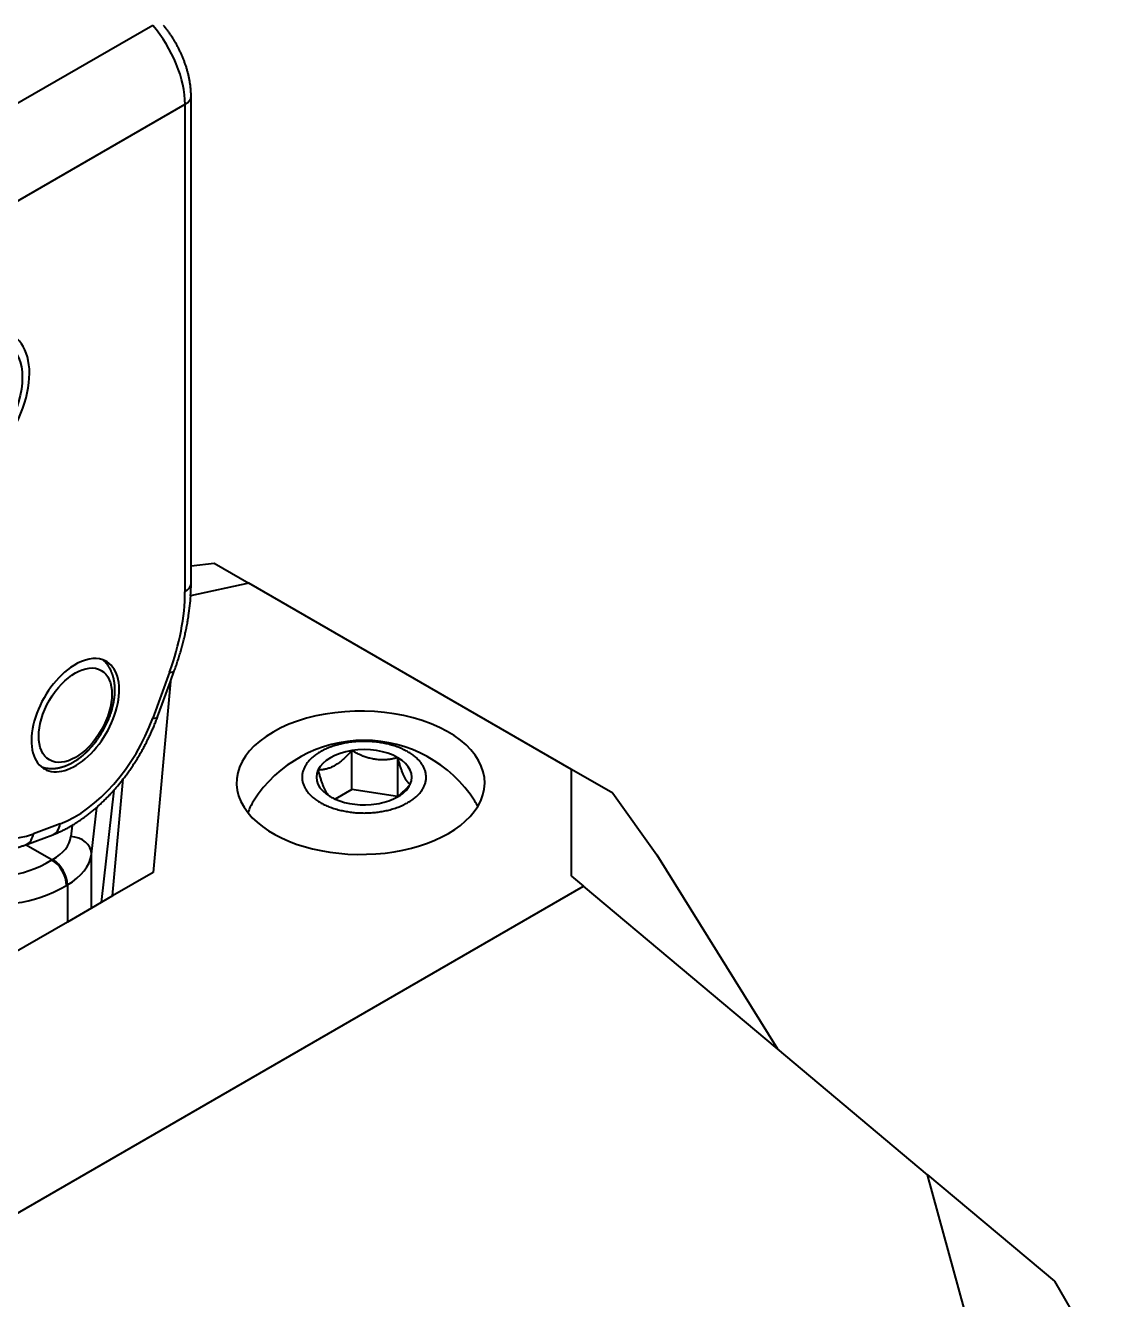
# Model space of a CAD drawing. Header units: millimetres. Extents: x 15 to 415, y 5 to 292.
# Drawn here: x 325.09 to 351.01, y 94.09 to 124.89 of the extents above; entities that cross this region are included whole.
import ezdxf

# ---------------------------------------------------------------- set-up
doc = ezdxf.new("R2010")
doc.units = ezdxf.units.MM
doc.layers.add('Geometries', color=7, linetype='Continuous')

msp = doc.modelspace()

# ---------------------------------------------------------------- linework, layer by layer
at = {"layer": 'Geometries', "linetype": 'Continuous', "lineweight": 40}
for p, q in [((328.162, 124.89), (324.764, 122.928)), ((328.942, 122.979), (323.927, 120.083)), ((328.942, 122.979), (328.942, 111.199)), ((329.089, 111.823), (329.089, 123.183)), ((329.089, 111.823), (329.649, 111.89)), ((329.089, 111.403), (329.089, 111.823)), ((329.649, 111.89), (330.482, 111.41)), ((330.482, 111.41), (329.079, 111.099)), ((338.286, 106.904), (330.482, 111.41)), ((328.568, 109.254), (328.163, 108.142)), ((328.589, 109.027), (328.684, 109.287)), ((328.589, 109.027), (328.17, 104.408)), ((328.279, 108.175), (328.589, 109.027)), ((332.974, 106.416), (332.974, 107.359)), ((334.09, 106.254), (334.09, 107.187)), ((339.286, 106.327), (338.286, 106.904)), ((338.286, 104.324), (338.286, 106.904)), ((327.192, 103.843), (327.449, 106.673)), ((327.222, 106.4), (326.916, 103.685)), ((332.974, 106.416), (332.574, 106.185)), ((334.078, 106.245), (332.974, 106.416)), ((339.286, 106.327), (340.351, 104.841)), ((326.68, 104.853), (326.808, 105.986)), ((325.922, 105.589), (325.276, 105.347)), ((326.212, 105.55), (326.181, 105.28)), ((325.726, 104.713), (325.089, 105.08)), ((325.097, 105.083), (325.744, 105.325)), ((326.68, 103.548), (326.68, 104.853)), ((340.351, 104.841), (343.266, 100.145)), ((325.745, 104.724), (325.726, 104.713)), ((328.17, 104.408), (327.192, 103.843)), ((338.286, 104.324), (338.58, 104.077)), ((323.069, 95.122), (338.58, 104.077)), ((326.079, 104.1), (326.099, 104.111)), ((326.099, 104.111), (326.099, 103.212)), ((327.192, 103.843), (326.916, 103.685)), ((343.266, 100.145), (338.58, 104.077)), ((326.68, 103.548), (326.099, 103.212)), ((326.916, 103.685), (326.68, 103.548)), ((326.099, 103.212), (315.599, 97.15)), ((346.893, 97.102), (343.266, 100.145)), ((348.028, 92.982), (346.893, 97.102)), ((346.893, 97.102), (349.962, 94.526)), ((349.962, 94.526), (351.006, 92.728))]:
    msp.add_line(p, q, dxfattribs=at)
at = {"layer": 'Geometries', "linetype": 'Continuous', "lineweight": 40, "flags": 128}
for points in [[(329.089, 123.183), (329.089, 123.194), (329.089, 123.213), (329.088, 123.232), (329.088, 123.252), (329.087, 123.271), (329.086, 123.29), (329.085, 123.31), (329.083, 123.329), (329.082, 123.349), (329.08, 123.369), (329.078, 123.388), (329.076, 123.408), (329.074, 123.428), (329.072, 123.447), (329.069, 123.467), (329.066, 123.487), (329.063, 123.507), (329.06, 123.526), (329.057, 123.546), (329.053, 123.566), (329.05, 123.586), (329.046, 123.606), (329.042, 123.625), (329.038, 123.645), (329.033, 123.665), (329.029, 123.685), (329.024, 123.705), (329.019, 123.725), (329.014, 123.745), (329.009, 123.764), (329.004, 123.784), (328.998, 123.804), (328.992, 123.824), (328.987, 123.844), (328.981, 123.863), (328.975, 123.883), (328.968, 123.903), (328.962, 123.923), (328.955, 123.942), (328.948, 123.962), (328.942, 123.982), (328.934, 124.001), (328.927, 124.021), (328.92, 124.04), (328.912, 124.06), (328.905, 124.079), (328.897, 124.099), (328.889, 124.118), (328.881, 124.138), (328.873, 124.157), (328.864, 124.176), (328.856, 124.195), (328.847, 124.215), (328.838, 124.234), (328.829, 124.253), (328.82, 124.272), (328.811, 124.291), (328.802, 124.31), (328.792, 124.329), (328.783, 124.347), (328.773, 124.366), (328.763, 124.385), (328.753, 124.403), (328.743, 124.422), (328.733, 124.44), (328.722, 124.459), (328.712, 124.477), (328.701, 124.496), (328.691, 124.514), (328.68, 124.532), (328.669, 124.55), (328.658, 124.568), (328.646, 124.586), (328.635, 124.604), (328.624, 124.621), (328.612, 124.639), (328.6, 124.656), (328.588, 124.674), (328.577, 124.691), (328.564, 124.709), (328.552, 124.726), (328.54, 124.743), (328.528, 124.76), (328.515, 124.777), (328.503, 124.794), (328.49, 124.81), (328.477, 124.827), (328.464, 124.843), (328.451, 124.86), (328.438, 124.876), (328.425, 124.892)], [(328.684, 109.287), (328.69, 109.303), (328.701, 109.334), (328.712, 109.365), (328.723, 109.395), (328.733, 109.426), (328.744, 109.457), (328.754, 109.488), (328.764, 109.518), (328.774, 109.549), (328.784, 109.58), (328.794, 109.611), (328.804, 109.641), (328.813, 109.672), (328.822, 109.703), (328.831, 109.734), (328.84, 109.764), (328.849, 109.795), (328.858, 109.826), (328.866, 109.857), (328.875, 109.887), (328.883, 109.918), (328.891, 109.949), (328.899, 109.979), (328.907, 110.01), (328.914, 110.041), (328.922, 110.071), (328.929, 110.102), (328.936, 110.133), (328.943, 110.163), (328.95, 110.194), (328.957, 110.224), (328.963, 110.255), (328.969, 110.285), (328.976, 110.316), (328.982, 110.346), (328.988, 110.377), (328.993, 110.407), (328.999, 110.437), (329.004, 110.468), (329.009, 110.498), (329.014, 110.528), (329.019, 110.559), (329.024, 110.589), (329.029, 110.619), (329.029, 110.622)], [(327.174, 109.243), (327.171, 109.251), (327.166, 109.264), (327.16, 109.277), (327.155, 109.289), (327.149, 109.302), (327.143, 109.314), (327.137, 109.326), (327.13, 109.338), (327.124, 109.349), (327.117, 109.361), (327.11, 109.372), (327.103, 109.384), (327.096, 109.395), (327.089, 109.405), (327.081, 109.416), (327.074, 109.426), (327.066, 109.437), (327.058, 109.447), (327.05, 109.457), (327.042, 109.467), (327.033, 109.476), (327.025, 109.486), (327.016, 109.495), (327.008, 109.504), (326.999, 109.513), (326.99, 109.521), (326.981, 109.53), (326.971, 109.538), (326.962, 109.546), (326.954, 109.552)], [(327.031, 107.972), (327.038, 107.986), (327.046, 108.003), (327.054, 108.019), (327.061, 108.036), (327.069, 108.052), (327.076, 108.069), (327.083, 108.086), (327.09, 108.102), (327.097, 108.119), (327.104, 108.136), (327.111, 108.153), (327.117, 108.169), (327.124, 108.186), (327.13, 108.203), (327.136, 108.22), (327.142, 108.237), (327.148, 108.254), (327.153, 108.271), (327.159, 108.288), (327.164, 108.305), (327.169, 108.322), (327.174, 108.339), (327.179, 108.356), (327.184, 108.372), (327.188, 108.389), (327.192, 108.406), (327.197, 108.423), (327.201, 108.44), (327.205, 108.457), (327.208, 108.474), (327.212, 108.491), (327.215, 108.508), (327.219, 108.525), (327.222, 108.542), (327.225, 108.559), (327.227, 108.576), (327.23, 108.592), (327.232, 108.609), (327.235, 108.626), (327.237, 108.643), (327.239, 108.659), (327.24, 108.676), (327.242, 108.692), (327.243, 108.709), (327.244, 108.725), (327.245, 108.742), (327.246, 108.758), (327.247, 108.775), (327.247, 108.791), (327.248, 108.807), (327.248, 108.823), (327.248, 108.839), (327.248, 108.855), (327.247, 108.871), (327.247, 108.887), (327.246, 108.903), (327.245, 108.919), (327.244, 108.935), (327.242, 108.95), (327.241, 108.966), (327.239, 108.981), (327.237, 108.996), (327.235, 109.011), (327.233, 109.027), (327.23, 109.042), (327.228, 109.056), (327.225, 109.071), (327.222, 109.086), (327.219, 109.1), (327.215, 109.115), (327.212, 109.129), (327.208, 109.143), (327.204, 109.157), (327.2, 109.171), (327.195, 109.185), (327.191, 109.198), (327.186, 109.212), (327.181, 109.225), (327.176, 109.238), (327.174, 109.243)], [(327.449, 106.673), (327.459, 106.687), (327.476, 106.709), (327.493, 106.731), (327.509, 106.753), (327.526, 106.775), (327.542, 106.797), (327.558, 106.82), (327.575, 106.842), (327.591, 106.865), (327.607, 106.888), (327.622, 106.911), (327.638, 106.934), (327.654, 106.957), (327.669, 106.98), (327.685, 107.003), (327.7, 107.026), (327.716, 107.049), (327.731, 107.073), (327.746, 107.096), (327.761, 107.12), (327.775, 107.144), (327.79, 107.167), (327.805, 107.191), (327.819, 107.215), (327.833, 107.239), (327.848, 107.263), (327.862, 107.287), (327.876, 107.312), (327.89, 107.336), (327.903, 107.36), (327.917, 107.385), (327.931, 107.409), (327.944, 107.434), (327.957, 107.458), (327.97, 107.483), (327.983, 107.508), (327.996, 107.532), (328.009, 107.557), (328.022, 107.582), (328.034, 107.607), (328.046, 107.632), (328.059, 107.657), (328.071, 107.682), (328.083, 107.707), (328.095, 107.732), (328.106, 107.757), (328.118, 107.783), (328.129, 107.808), (328.141, 107.833), (328.152, 107.859), (328.163, 107.884), (328.174, 107.909), (328.185, 107.935), (328.195, 107.96), (328.206, 107.986), (328.216, 108.012), (328.226, 108.037), (328.236, 108.063), (328.246, 108.088), (328.256, 108.114), (328.266, 108.14), (328.275, 108.165), (328.279, 108.175)], [(326.396, 107.183), (326.397, 107.184), (326.411, 107.194), (326.424, 107.204), (326.437, 107.215), (326.45, 107.226), (326.464, 107.237), (326.477, 107.248), (326.49, 107.259), (326.503, 107.27), (326.516, 107.281), (326.529, 107.293), (326.541, 107.305), (326.554, 107.317), (326.567, 107.329), (326.579, 107.341), (326.592, 107.353), (326.604, 107.366), (326.616, 107.378), (326.629, 107.391), (326.641, 107.404), (326.653, 107.417), (326.665, 107.43), (326.677, 107.443), (326.689, 107.457), (326.7, 107.47), (326.712, 107.484), (326.724, 107.497), (326.735, 107.511), (326.746, 107.525), (326.758, 107.539), (326.769, 107.554), (326.78, 107.568), (326.791, 107.582), (326.802, 107.597), (326.813, 107.611), (326.823, 107.626), (326.834, 107.641), (326.844, 107.656), (326.855, 107.671), (326.865, 107.686), (326.875, 107.701), (326.885, 107.716), (326.895, 107.731), (326.905, 107.747), (326.915, 107.762), (326.924, 107.778), (326.934, 107.793), (326.943, 107.809), (326.953, 107.825), (326.962, 107.841), (326.971, 107.857), (326.98, 107.873), (326.988, 107.889), (326.997, 107.905), (327.005, 107.921), (327.014, 107.937), (327.022, 107.954), (327.03, 107.97), (327.031, 107.972)], [(332.212, 106.103), (332.236, 106.089), (332.261, 106.076), (332.286, 106.063), (332.312, 106.05), (332.339, 106.038), (332.366, 106.025), (332.394, 106.014), (332.422, 106.002), (332.451, 105.991), (332.482, 105.98), (332.513, 105.969), (332.544, 105.958), (332.577, 105.948), (332.61, 105.939), (332.643, 105.929), (332.677, 105.921), (332.708, 105.913), (332.739, 105.906), (332.771, 105.899), (332.803, 105.893), (332.835, 105.887), (332.868, 105.882), (332.9, 105.877), (332.933, 105.872), (332.966, 105.868), (332.999, 105.864), (333.033, 105.86), (333.068, 105.857), (333.102, 105.855), (333.137, 105.853), (333.171, 105.851), (333.205, 105.85), (333.239, 105.85), (333.273, 105.849), (333.308, 105.85), (333.343, 105.85), (333.377, 105.851), (333.412, 105.853), (333.446, 105.855), (333.48, 105.858), (333.514, 105.861), (333.547, 105.864), (333.58, 105.868), (333.614, 105.872), (333.647, 105.877), (333.68, 105.882), (333.713, 105.887), (333.745, 105.893), (333.777, 105.9), (333.808, 105.906), (333.838, 105.913), (333.869, 105.921), (333.903, 105.929), (333.936, 105.939), (333.969, 105.948), (334.001, 105.958), (334.033, 105.969), (334.063, 105.979), (334.093, 105.99), (334.122, 106.001), (334.151, 106.013), (334.179, 106.025), (334.207, 106.037), (334.233, 106.05), (334.26, 106.063), (334.285, 106.076), (334.31, 106.089), (334.334, 106.103), (334.357, 106.117), (334.38, 106.131), (334.403, 106.146), (334.425, 106.161), (334.447, 106.176), (334.468, 106.192), (334.488, 106.208), (334.508, 106.224), (334.528, 106.241), (334.547, 106.258), (334.566, 106.276), (334.584, 106.295), (334.602, 106.313), (334.618, 106.332), (334.634, 106.352), (334.65, 106.371), (334.663, 106.389), (334.675, 106.407), (334.687, 106.425), (334.697, 106.444), (334.708, 106.463), (334.717, 106.481), (334.726, 106.5), (334.734, 106.519), (334.741, 106.538), (334.748, 106.557), (334.754, 106.577), (334.759, 106.597), (334.763, 106.617), (334.767, 106.637), (334.77, 106.656), (334.771, 106.676), (334.773, 106.696), (334.773, 106.715), (334.773, 106.735), (334.771, 106.755), (334.769, 106.776), (334.767, 106.796), (334.763, 106.815), (334.759, 106.835), (334.754, 106.854), (334.748, 106.874), (334.741, 106.893), (334.734, 106.912), (334.726, 106.931), (334.717, 106.95), (334.707, 106.969), (334.697, 106.988), (334.686, 107.006), (334.674, 107.024), (334.662, 107.042), (334.65, 107.059), (334.634, 107.079), (334.618, 107.098), (334.602, 107.117), (334.584, 107.136), (334.566, 107.154), (334.548, 107.172), (334.529, 107.189), (334.509, 107.206), (334.489, 107.222), (334.469, 107.238), (334.447, 107.254), (334.425, 107.27), (334.403, 107.285), (334.38, 107.3), (334.357, 107.314), (334.334, 107.328), (334.31, 107.341), (334.285, 107.354), (334.26, 107.368), (334.234, 107.38), (334.207, 107.393), (334.18, 107.405), (334.152, 107.417), (334.124, 107.429), (334.095, 107.44), (334.064, 107.451), (334.033, 107.462), (334.002, 107.472), (333.969, 107.482), (333.936, 107.492), (333.903, 107.501), (333.869, 107.51), (333.838, 107.518), (333.807, 107.525), (333.775, 107.531), (333.743, 107.538), (333.711, 107.544), (333.678, 107.549), (333.646, 107.554), (333.613, 107.559), (333.58, 107.563), (333.547, 107.567), (333.513, 107.57), (333.478, 107.573), (333.444, 107.576), (333.409, 107.578), (333.375, 107.579), (333.341, 107.58), (333.307, 107.581), (333.273, 107.581), (333.238, 107.581), (333.203, 107.58), (333.169, 107.579), (333.134, 107.578), (333.1, 107.576), (333.066, 107.573), (333.032, 107.57), (332.999, 107.567), (332.966, 107.563), (332.932, 107.559), (332.899, 107.554), (332.866, 107.549), (332.833, 107.543), (332.801, 107.537), (332.769, 107.531), (332.738, 107.524), (332.708, 107.517), (332.677, 107.51), (332.643, 107.501), (332.61, 107.492), (332.577, 107.482), (332.545, 107.472), (332.513, 107.462), (332.483, 107.451), (332.453, 107.44), (332.424, 107.429), (332.395, 107.418), (332.367, 107.406), (332.339, 107.393), (332.313, 107.381), (332.286, 107.368), (332.261, 107.355), (332.236, 107.341), (332.212, 107.328), (332.189, 107.314), (332.166, 107.3), (332.143, 107.285), (332.121, 107.27), (332.099, 107.254), (332.078, 107.239), (332.058, 107.223), (332.038, 107.206), (332.018, 107.19), (331.999, 107.172), (331.98, 107.154), (331.962, 107.136), (331.944, 107.117), (331.928, 107.098), (331.912, 107.079), (331.896, 107.059), (331.883, 107.041), (331.871, 107.023), (331.86, 107.005), (331.849, 106.987), (331.838, 106.968), (331.829, 106.949), (331.82, 106.931), (331.812, 106.912), (331.805, 106.893), (331.798, 106.873), (331.792, 106.854), (331.787, 106.834), (331.783, 106.814), (331.779, 106.794), (331.777, 106.774), (331.775, 106.755), (331.773, 106.735), (331.773, 106.715), (331.773, 106.695), (331.775, 106.675), (331.777, 106.655), (331.779, 106.635), (331.783, 106.615), (331.787, 106.596), (331.792, 106.576), (331.798, 106.557), (331.805, 106.538), (331.812, 106.518), (331.82, 106.499), (331.829, 106.48), (331.839, 106.461), (331.849, 106.443), (331.86, 106.424), (331.872, 106.407), (331.884, 106.389), (331.896, 106.371), (331.912, 106.352), (331.928, 106.332), (331.944, 106.313), (331.962, 106.295), (331.98, 106.277), (331.998, 106.259), (332.017, 106.242), (332.037, 106.225), (332.057, 106.209), (332.078, 106.192), (332.099, 106.176), (332.121, 106.161), (332.143, 106.146), (332.166, 106.131), (332.189, 106.117), (332.212, 106.103)], [(332.974, 107.359), (332.954, 107.336), (332.933, 107.312), (332.912, 107.289), (332.891, 107.267), (332.869, 107.244), (332.848, 107.223), (332.826, 107.201), (332.804, 107.18), (332.782, 107.16), (332.76, 107.14), (332.738, 107.12), (332.716, 107.102), (332.696, 107.086), (332.676, 107.071), (332.657, 107.056), (332.637, 107.042), (332.617, 107.029), (332.6, 107.018), (332.583, 107.007), (332.566, 106.997), (332.545, 106.985), (332.524, 106.974), (332.503, 106.964), (332.481, 106.954), (332.46, 106.945), (332.44, 106.937), (332.419, 106.93), (332.398, 106.923), (332.377, 106.917), (332.355, 106.911), (332.334, 106.906), (332.313, 106.902), (332.293, 106.898), (332.273, 106.895), (332.254, 106.893), (332.234, 106.891), (332.208, 106.889), (332.183, 106.888), (332.158, 106.888)], [(334.09, 107.187), (334.064, 107.18), (334.039, 107.174), (334.014, 107.168), (333.99, 107.163), (333.966, 107.158), (333.942, 107.154), (333.919, 107.15), (333.894, 107.146), (333.869, 107.143), (333.844, 107.14), (333.82, 107.138), (333.795, 107.136), (333.77, 107.134), (333.745, 107.133), (333.72, 107.133), (333.695, 107.133), (333.671, 107.134), (333.646, 107.135), (333.617, 107.137), (333.589, 107.139), (333.56, 107.143), (333.532, 107.147), (333.503, 107.152), (333.474, 107.157), (333.445, 107.163), (333.415, 107.171), (333.386, 107.178), (333.363, 107.185), (333.339, 107.192), (333.316, 107.2), (333.292, 107.209), (333.268, 107.217), (333.243, 107.227), (333.217, 107.238), (333.191, 107.249), (333.164, 107.261), (333.137, 107.273), (333.11, 107.287), (333.088, 107.297), (333.066, 107.309), (333.043, 107.321), (333.021, 107.333), (332.998, 107.346), (332.974, 107.359)], [(325.463, 106.97), (325.473, 106.966), (325.485, 106.962), (325.497, 106.958), (325.509, 106.955), (325.521, 106.951), (325.533, 106.948), (325.545, 106.945), (325.557, 106.942), (325.569, 106.94), (325.581, 106.937), (325.594, 106.935), (325.606, 106.933), (325.619, 106.931), (325.632, 106.93), (325.644, 106.928), (325.657, 106.927), (325.67, 106.926), (325.683, 106.926), (325.696, 106.925), (325.709, 106.925), (325.723, 106.925), (325.736, 106.925), (325.749, 106.925), (325.763, 106.926), (325.776, 106.927), (325.789, 106.928), (325.803, 106.929), (325.817, 106.931), (325.83, 106.932), (325.844, 106.934), (325.858, 106.937), (325.872, 106.939), (325.885, 106.942), (325.899, 106.944), (325.913, 106.948), (325.927, 106.951), (325.941, 106.954), (325.955, 106.958), (325.969, 106.962), (325.983, 106.966), (325.997, 106.971), (326.012, 106.975), (326.026, 106.98), (326.04, 106.985), (326.054, 106.99), (326.068, 106.996), (326.082, 107.001), (326.096, 107.007), (326.11, 107.013), (326.125, 107.02), (326.139, 107.026), (326.153, 107.033), (326.167, 107.04), (326.181, 107.047), (326.195, 107.054), (326.209, 107.062), (326.223, 107.07), (326.236, 107.077), (326.239, 107.079)], [(326.239, 107.079), (326.247, 107.083), (326.26, 107.092), (326.274, 107.1), (326.288, 107.109), (326.302, 107.117), (326.316, 107.126), (326.329, 107.136), (326.343, 107.145), (326.357, 107.154), (326.37, 107.164), (326.384, 107.174), (326.396, 107.183)], [(334.388, 106.543), (334.382, 106.547), (334.375, 106.551), (334.368, 106.556), (334.362, 106.561), (334.355, 106.566), (334.349, 106.572), (334.343, 106.578), (334.336, 106.585), (334.329, 106.592), (334.323, 106.6), (334.316, 106.608), (334.31, 106.616), (334.303, 106.625), (334.296, 106.635), (334.289, 106.645), (334.283, 106.656), (334.276, 106.667), (334.27, 106.678), (334.262, 106.692), (334.254, 106.707), (334.247, 106.722), (334.239, 106.738), (334.231, 106.756), (334.223, 106.773), (334.216, 106.792), (334.208, 106.812), (334.2, 106.832), (334.194, 106.848), (334.187, 106.866), (334.181, 106.883), (334.175, 106.902), (334.168, 106.92), (334.161, 106.941), (334.155, 106.963), (334.147, 106.985), (334.14, 107.008), (334.133, 107.032), (334.126, 107.057), (334.12, 107.077), (334.114, 107.098), (334.108, 107.119), (334.102, 107.141), (334.096, 107.163), (334.09, 107.187)], [(332.158, 106.888), (332.164, 106.863), (332.171, 106.838), (332.178, 106.814), (332.184, 106.791), (332.191, 106.769), (332.197, 106.747), (332.203, 106.726), (332.21, 106.704), (332.217, 106.682), (332.223, 106.661), (332.23, 106.641), (332.236, 106.622), (332.243, 106.602), (332.25, 106.582), (332.257, 106.564), (332.263, 106.545), (332.27, 106.528), (332.276, 106.511), (332.284, 106.492), (332.292, 106.474), (332.299, 106.456), (332.307, 106.44), (332.307, 106.44)], [(326.808, 105.986), (326.817, 105.994), (326.837, 106.012), (326.856, 106.029), (326.876, 106.047), (326.895, 106.065), (326.915, 106.083), (326.934, 106.101), (326.953, 106.12), (326.972, 106.138), (326.991, 106.157), (327.01, 106.176), (327.029, 106.195), (327.048, 106.214), (327.067, 106.233), (327.086, 106.252), (327.104, 106.272), (327.123, 106.291), (327.141, 106.311), (327.16, 106.331), (327.178, 106.351), (327.196, 106.371), (327.214, 106.391), (327.222, 106.4)], [(332.307, 106.44), (332.315, 106.423), (332.323, 106.408), (332.33, 106.393), (332.338, 106.378), (332.346, 106.365), (332.352, 106.354), (332.359, 106.345), (332.365, 106.335), (332.371, 106.326), (332.378, 106.317), (332.385, 106.308), (332.392, 106.3), (332.399, 106.292), (332.406, 106.284), (332.413, 106.277), (332.42, 106.27), (332.426, 106.265), (332.432, 106.261), (332.438, 106.256), (332.444, 106.252), (332.45, 106.248), (332.457, 106.244)], [(334.09, 106.254), (334.106, 106.267), (334.127, 106.283), (334.148, 106.3), (334.169, 106.319), (334.191, 106.338), (334.212, 106.358), (334.233, 106.378), (334.253, 106.397), (334.258, 106.402)], [(334.258, 106.402), (334.273, 106.417), (334.292, 106.437), (334.312, 106.458), (334.338, 106.486), (334.363, 106.514), (334.388, 106.543)], [(326.212, 105.55), (326.225, 105.558), (326.246, 105.57), (326.267, 105.583), (326.288, 105.596), (326.309, 105.609), (326.33, 105.623), (326.351, 105.636), (326.372, 105.65), (326.392, 105.664), (326.413, 105.678), (326.434, 105.692), (326.454, 105.707), (326.475, 105.721), (326.496, 105.736), (326.516, 105.751), (326.537, 105.766), (326.557, 105.781), (326.577, 105.797), (326.598, 105.812), (326.618, 105.828), (326.638, 105.844), (326.658, 105.86), (326.678, 105.876), (326.698, 105.893), (326.718, 105.909), (326.738, 105.926), (326.758, 105.943), (326.778, 105.96), (326.798, 105.977), (326.808, 105.986)], [(334.032, 106.213), (334.044, 106.221), (334.065, 106.235), (334.078, 106.245)], [(334.078, 106.245), (334.086, 106.251), (334.09, 106.254)], [(325.744, 105.325), (325.758, 105.33), (325.779, 105.338), (325.8, 105.347), (325.822, 105.355), (325.843, 105.364), (325.864, 105.373), (325.886, 105.382), (325.907, 105.392), (325.928, 105.402), (325.95, 105.411), (325.971, 105.421), (325.992, 105.432), (326.014, 105.442), (326.035, 105.453), (326.056, 105.464), (326.077, 105.475), (326.098, 105.486), (326.12, 105.498), (326.141, 105.509), (326.162, 105.521), (326.183, 105.533), (326.204, 105.545), (326.212, 105.55)], [(324.677, 104.97), (324.679, 104.97), (324.699, 104.974), (324.719, 104.977), (324.74, 104.981), (324.76, 104.985), (324.781, 104.989), (324.801, 104.994), (324.822, 104.999), (324.842, 105.004), (324.863, 105.009), (324.883, 105.014), (324.904, 105.02), (324.925, 105.026), (324.946, 105.032), (324.966, 105.038), (324.987, 105.045), (325.008, 105.052), (325.029, 105.059), (325.049, 105.066), (325.07, 105.073), (325.089, 105.08)], [(325.089, 105.08), (325.091, 105.081), (325.097, 105.083)]]:
    msp.add_lwpolyline(points, dxfattribs=at)
at = {"layer": 'Geometries', "linetype": 'Continuous', "lineweight": 40}
for centre, radius, start, end in [((324.112, 111.406), 4.976, 356.4626, 359.9718), ((323.518, 111.445), 5.573, 351.5105, 356.4375), ((333.273, 104.433), 3.172, 32.521, 147.479), ((323.268, 109.907), 5.285, 318.4212, 322.2687)]:
    msp.add_arc(centre, radius, start, end, dxfattribs=at)
for centre, major_axis, ratio, start_param, end_param in [((327.528, 123.796), (-1, 1.732), 0.57735, 3.926991, 5.033353), ((328.589, 123.183), (0.5, 0), 0.57735, 5.497787, 6.283185), ((323.767, 115.666), (-1, -1.732), 0.57735, 0, 3.2235), ((328.589, 111.403), (0.5, 0), 0.57735, 5.497787, 6.283185), ((325.76, 109.362), (-2.25, -3.897), 0.57735, 1.866237, 2.356194), ((326.291, 108.214), (-0.75, -1.299), 0.57735, 3.965392, 6.173575), ((326.291, 108.214), (-0.75, -1.299), 0.57735, 0, 3.250962), ((326.291, 108.214), (-0.75, -1.299), 0.57735, 3.250962, 3.965392), ((328.215, 109.458), (0.47, -0.171), 0.237732, 5.646677, 6.283185), ((333.189, 106.58), (-3, 0), 0.57735, 2.804607, 6.715969), ((326.291, 108.214), (-1.5, -2.598), 0.57735, 0.610873, 1.866247), ((327.809, 108.346), (0.47, -0.171), 0.23774, 5.646683, 6.283149), ((333.273, 106.715), (-1.155, 0), 0.57735, 4.974188, 6.021386), ((333.273, 106.715), (-1.155, 0), 0.57735, 3.926991, 4.974188), ((326.291, 108.214), (-0.75, -1.299), 0.57735, 6.173575, 6.283185), ((333.273, 106.715), (-1.155, 0), 0.57735, 2.879793, 3.926991), ((333.273, 106.715), (-1.155, 0), 0.57735, 6.021386, 7.068583), ((325.62, 107.797), (-1.4, -2.425), 0.57735, 5.535367, 6.894051), ((333.273, 106.715), (-1.155, 0), 0.57735, 2.2881, 2.879793), ((333.273, 105.57), (-2.85, 0), 0.57735, 5.930469, 6.109828), ((333.189, 106.58), (-3, 0), 0.57735, 0.432784, 2.804607), ((333.273, 106.715), (-1.155, 0), 0.57735, 0.785398, 0.920039), ((333.273, 106.715), (-1.155, 0), 0.57735, 0.920039, 1.832596), ((333.273, 106.715), (-1.155, 0), 0.57735, 1.832596, 2.2881), ((333.273, 105.57), (-2.85, 0), 0.57735, 3.410747, 3.494309), ((326.079, 107.774), (2.25, 3.897), 0.57735, 2.356194, 3.926991), ((325.569, 105.793), (0.175, -0.468), 0.668835, 0.000029, 0.889288), ((324.922, 105.551), (0.175, -0.468), 0.668835, 6.283185, 6.387075), ((324.922, 105.551), (0.175, -0.468), 0.668835, 0.10389, 0.889288), ((324.684, 105.336), (1.5, 0), 0.57735, 5.497787, 6.218285), ((326.181, 104.872), (-0.497, 0.056), 0.814778, 3.233056, 4.803852), ((324.684, 104.928), (-2, 0), 0.57735, 2.356194, 3.076692), ((325.726, 107.979), (-2, -3.464), 0.57735, 6.283184, 7.068583), ((325.726, 104.304), (-0.25, 0.433), 0.57735, 3.926991, 5.497787), ((325.745, 104.316), (-0.25, 0.433), 0.57735, 3.926991, 5.497787)]:
    msp.add_ellipse(centre, major_axis=major_axis, ratio=ratio, start_param=start_param, end_param=end_param, dxfattribs=at)
for centre, major_axis in [((323.77, 115.665), (-0.875, -1.516)), ((326.291, 108.214), (-0.625, -1.083))]:
    msp.add_ellipse(centre, major_axis=major_axis, ratio=0.57735, dxfattribs=at)

doc.saveas('drawing.dxf')
